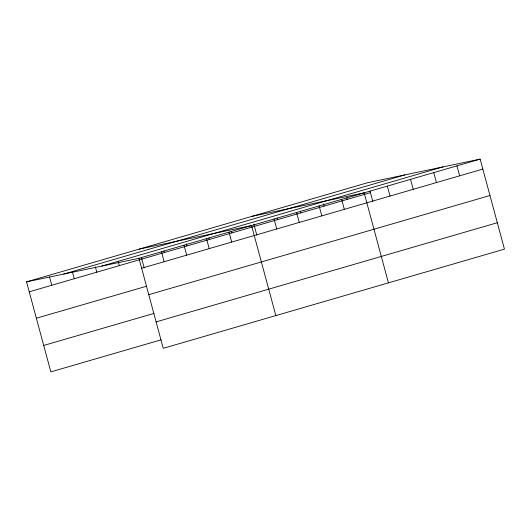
<?xml version="1.0" encoding="UTF-8"?>
<svg xmlns="http://www.w3.org/2000/svg" width="531" height="531" viewBox="0 0 531 531"><rect width="100%" height="100%" fill="white"/><g stroke="black" fill="none" stroke-linecap="round" stroke-linejoin="round"><path stroke-width="0.8" d="M26.55 281.855L367.757 182.684L480.157 159.121L504.45 249.145L163.243 348.316L138.949 258.292L26.55 281.855L50.843 371.879L161.112 339.827M63.64 274.076L404.848 174.911M101.859 266.064L443.066 166.9M138.949 258.292L480.157 159.121M29.238 291.811L370.446 192.647M141.638 268.248L482.845 169.084M36.367 318.235L146.636 286.189M148.766 294.672L489.974 195.508M43.715 345.455L153.983 313.409M156.114 321.892L497.321 222.728M251.747 216.402L364.147 192.839L388.44 282.864M139.149 249.125L251.548 225.562L275.841 315.587M456.959 165.864L459.647 175.827M433.754 172.608L436.442 182.571M410.556 179.352L413.237 189.315M387.351 186.096L390.039 196.058M370.034 191.114L372.822 201.455M346.829 197.857L347.241 199.39M341.632 199.384L344.314 209.347M323.419 203.838L324.043 206.134M319.111 205.928L321.799 215.891M300.427 211.345L300.838 212.878M296.59 212.473L299.278 222.436M277.222 218.088L277.633 219.622M274.069 219.018L276.757 228.98M253.811 224.062L256.812 235.173M231.503 231.377L231.914 232.91M229.034 232.107L231.715 242.07M208.982 237.921L209.393 239.454M206.513 238.651L209.201 248.614M186.255 243.696L186.872 245.999M183.991 245.196L186.68 255.159M163.94 251.01L164.358 252.544M161.47 251.74L164.159 261.703M141.425 257.555L144.213 267.896M118.28 261.803L119.316 265.633M95.348 266.814L96.795 272.177M72.415 271.826L74.274 278.722M49.483 276.837L51.759 285.266"/></g></svg>
